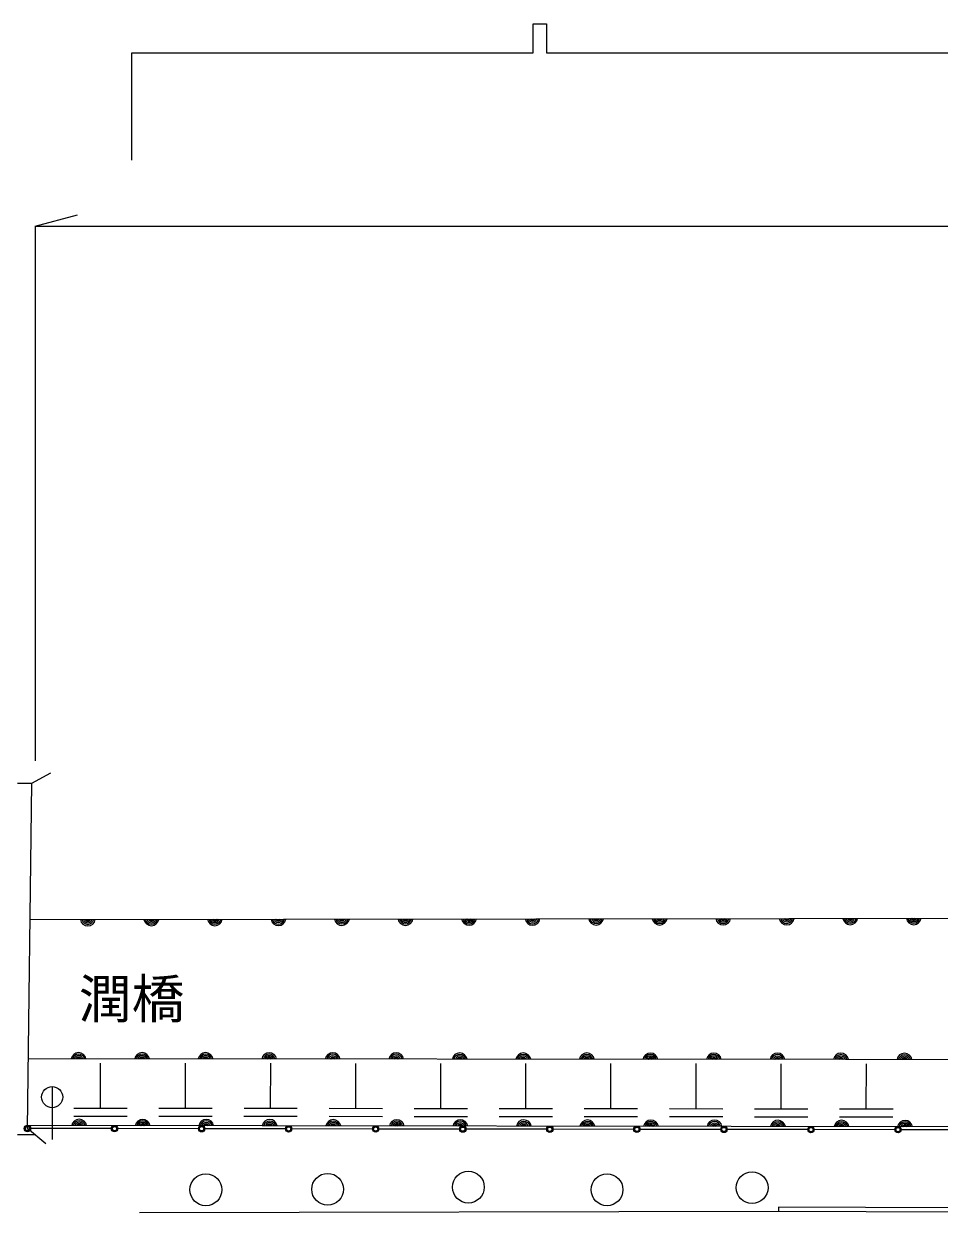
# Model space of a CAD drawing. Units: millimetres, scale not verified. Extents: x 40000 to 680000, y 20000 to 380000.
# Drawn here: x 391427 to 434646, y 283427 to 339765 of the extents above; entities that cross this region are included whole.
import ezdxf
from ezdxf.enums import TextEntityAlignment as Align

# ---------------------------------------------------------------- set-up
doc = ezdxf.new("R2010")
doc.units = ezdxf.units.MM
doc.header["$LTSCALE"] = 1000
for name, color, linetype, lineweight in [('M-BGD', 7, 'Continuous', 13), ('M-STR-HTXT', 7, 'Continuous', 13), ('M-STR-STRC', 7, 'Continuous', 13)]:
    doc.layers.add(name, color=color, linetype=linetype, lineweight=lineweight)
doc.layers.add('M-BMK-HTXT', color=7, linetype='Continuous')
doc.styles.add('ＭＳ ゴシック', font='')
doc.styles.get('ＭＳ ゴシック').set_extended_font_data('MS Gothic')

msp = doc.modelspace()

# ---------------------------------------------------------------- linework, layer by layer
at = {"layer": 'M-BGD'}
for p, q in [((391121, 303917), (391806, 303909)), ((395049, 288560), (395051, 290697)), ((399064, 288556), (399066, 290694)), ((403080, 288552), (403082, 290690)), ((407096, 288549), (407098, 290687)), ((411113, 288545), (411115, 290684)), ((415130, 288541), (415132, 290681)), ((419149, 288537), (419151, 290678)), ((423167, 288534), (423170, 290675)), ((427187, 288530), (427189, 290672)), ((431207, 288526), (431209, 290669)), ((396306, 288559), (393792, 288561)), ((400321, 288555), (397807, 288557)), ((404337, 288551), (401822, 288553)), ((408354, 288547), (405838, 288550)), ((412371, 288544), (409854, 288546)), ((416389, 288540), (413871, 288542)), ((420408, 288536), (417889, 288539)), ((424427, 288532), (421908, 288535)), ((428447, 288529), (425927, 288531)), ((432468, 288525), (429947, 288527)), ((396306, 288181), (393792, 288184)), ((400321, 288178), (397806, 288180)), ((404337, 288174), (401821, 288176)), ((408354, 288170), (405837, 288172)), ((412371, 288166), (409854, 288169)), ((416389, 288162), (413871, 288165)), ((420407, 288158), (417889, 288161)), ((424427, 288155), (421908, 288157)), ((428447, 288151), (425927, 288153)), ((432467, 288147), (429947, 288149)), ((391128, 287333), (391929, 287333)), ((498476, 287609), (391598, 287752)), ((395559, 287604), (391748, 287609)), ((399670, 287599), (395859, 287604)), ((403780, 287593), (399970, 287598)), ((407891, 287588), (404080, 287593)), ((412002, 287582), (408191, 287587)), ((416112, 287577), (412302, 287582)), ((420223, 287571), (416412, 287576)), ((424334, 287566), (420523, 287571)), ((428444, 287560), (424634, 287565)), ((432555, 287555), (428744, 287560)), ((436666, 287549), (432855, 287554)), ((396883, 283642), (427062, 283705))]:
    msp.add_line(p, q, dxfattribs=at)
for points in [[(396518, 333331), (396518, 338397), (415473, 338397), (415473, 339765), (416106, 339765), (416106, 338397), (451138, 338397), (451138, 339761), (451904, 339761), (451904, 338397), (476556, 338397), (476556, 332591)], [(392462, 286887), (391598, 287610), (391806, 303909), (392706, 304409)], [(391738, 297476), (511158, 297644), (512008, 297644)], [(508346, 290808), (507380, 290808), (391640, 290899)], [(498461, 283627), (484550, 283680), (484550, 283683), (427063, 283905), (427062, 283705), (476755, 283513), (484549, 283483), (484549, 283480), (498461, 283427)]]:
    msp.add_lwpolyline(points, dxfattribs=at)
for centre, radius in [((391598, 287610), 150), ((391598, 287610), 120), ((391598, 287610), 100), ((395709, 287604), 150), ((395709, 287604), 120), ((395709, 287604), 100), ((399820, 287599), 150), ((399820, 287599), 120), ((399820, 287599), 100), ((403930, 287593), 150), ((403930, 287593), 120), ((403930, 287593), 100), ((408041, 287588), 150), ((408041, 287588), 120), ((408041, 287588), 100), ((412152, 287582), 150), ((412152, 287582), 120), ((412152, 287582), 100), ((416262, 287577), 150), ((416262, 287577), 120), ((416262, 287577), 100), ((420373, 287571), 150), ((420373, 287571), 120), ((420373, 287571), 100), ((424484, 287566), 150), ((424484, 287566), 120), ((424484, 287566), 100), ((428594, 287560), 150), ((428594, 287560), 120), ((428594, 287560), 100), ((432705, 287555), 150), ((432705, 287555), 120), ((432705, 287555), 100), ((400020, 284718), 750), ((405769, 284743), 750), ((412417, 284843), 750), ((418966, 284718), 750), ((425815, 284818), 750)]:
    msp.add_circle(centre, radius, dxfattribs=at)
for centre, radius, start, end in [((394448, 297534), 354, 188.8779, 351.2831), ((394448, 297534), 283, 191.1019, 349.0591), ((394448, 297534), 212, 194.8483, 345.3127), ((394448, 297534), 142, 202.56, 337.601), ((394448, 297534), 100, 212.8777, 327.2833), ((397448, 297538), 354, 188.8779, 351.2831), ((397448, 297538), 283, 191.1019, 349.0591), ((397448, 297538), 212, 194.8483, 345.3127), ((397448, 297538), 142, 202.56, 337.601), ((397448, 297538), 100, 212.8777, 327.2833), ((400448, 297542), 354, 188.8779, 351.2831), ((400448, 297542), 283, 191.1019, 349.0591), ((400448, 297542), 212, 194.8483, 345.3127), ((400448, 297542), 142, 202.56, 337.601), ((400448, 297542), 100, 212.8777, 327.2833), ((403448, 297547), 354, 188.8779, 351.2831), ((403448, 297547), 283, 191.1019, 349.0591), ((403448, 297547), 212, 194.8483, 345.3127), ((403448, 297547), 142, 202.56, 337.601), ((403448, 297547), 100, 212.8777, 327.2833), ((406448, 297551), 354, 188.8779, 351.2831), ((406448, 297551), 283, 191.1019, 349.0591), ((406448, 297551), 212, 194.8483, 345.3127), ((406448, 297551), 142, 202.56, 337.601), ((406448, 297551), 100, 212.8777, 327.2833), ((409448, 297555), 354, 188.8779, 351.2831), ((409448, 297555), 283, 191.1019, 349.0591), ((409448, 297555), 212, 194.8483, 345.3127), ((409448, 297555), 142, 202.56, 337.601), ((409448, 297555), 100, 212.8777, 327.2833), ((412448, 297559), 354, 188.8779, 351.2831), ((412448, 297559), 283, 191.1019, 349.0591), ((412448, 297559), 212, 194.8483, 345.3127), ((412448, 297559), 142, 202.56, 337.601), ((412448, 297559), 100, 212.8777, 327.2833), ((415448, 297564), 354, 188.8779, 351.2831), ((415448, 297564), 283, 191.1019, 349.0591), ((415448, 297564), 212, 194.8483, 345.3127), ((415448, 297564), 142, 202.56, 337.601), ((415448, 297564), 100, 212.8777, 327.2833), ((418448, 297568), 354, 188.8779, 351.2831), ((418448, 297568), 283, 191.1019, 349.0591), ((418448, 297568), 212, 194.8483, 345.3127), ((418448, 297568), 142, 202.56, 337.601), ((418448, 297568), 100, 212.8777, 327.2833), ((421448, 297572), 354, 188.8779, 351.2831), ((421448, 297572), 283, 191.1019, 349.0591), ((421448, 297572), 212, 194.8483, 345.3127), ((421448, 297572), 142, 202.56, 337.601), ((421448, 297572), 100, 212.8777, 327.2833), ((424448, 297576), 354, 188.8779, 351.2831), ((424448, 297576), 283, 191.1019, 349.0591), ((424448, 297576), 212, 194.8483, 345.3127), ((424448, 297576), 142, 202.56, 337.601), ((424448, 297576), 100, 212.8777, 327.2833), ((427448, 297580), 354, 188.8779, 351.2831), ((427448, 297580), 283, 191.1019, 349.0591), ((427448, 297580), 212, 194.8483, 345.3127), ((427448, 297580), 142, 202.56, 337.601), ((427448, 297580), 100, 212.8777, 327.2833), ((430448, 297585), 354, 188.8779, 351.2831), ((430448, 297585), 283, 191.1019, 349.0591), ((430448, 297585), 212, 194.8483, 345.3127), ((430448, 297585), 142, 202.56, 337.601), ((430448, 297585), 100, 212.8777, 327.2833), ((433448, 297589), 354, 188.8779, 351.2831), ((433448, 297589), 283, 191.1019, 349.0591), ((433448, 297589), 212, 194.8483, 345.3127), ((433448, 297589), 142, 202.56, 337.601), ((433448, 297589), 100, 212.8777, 327.2833), ((394010, 290843), 354, 8.7523, 171.1574), ((394010, 290843), 283, 10.9763, 168.9334), ((394010, 290843), 212, 14.7226, 165.1871), ((394010, 290843), 142, 22.4343, 157.4753), ((394010, 290843), 100, 32.752, 147.1577), ((397010, 290841), 354, 8.7523, 171.1574), ((397010, 290841), 283, 10.9763, 168.9334), ((397010, 290841), 212, 14.7226, 165.1871), ((397010, 290841), 142, 22.4343, 157.4753), ((397010, 290841), 100, 32.752, 147.1577), ((400010, 290839), 354, 8.7523, 171.1574), ((400010, 290839), 283, 10.9763, 168.9334), ((400010, 290839), 212, 14.7226, 165.1871), ((400010, 290839), 142, 22.4343, 157.4753), ((400010, 290839), 100, 32.752, 147.1577), ((403010, 290836), 354, 8.7523, 171.1574), ((403010, 290836), 283, 10.9763, 168.9334), ((403010, 290836), 212, 14.7226, 165.1871), ((403010, 290836), 142, 22.4343, 157.4753), ((403010, 290836), 100, 32.752, 147.1577), ((406010, 290834), 354, 8.7523, 171.1574), ((406010, 290834), 283, 10.9763, 168.9334), ((406010, 290834), 212, 14.7226, 165.1871), ((406010, 290834), 142, 22.4343, 157.4753), ((406010, 290834), 100, 32.752, 147.1577), ((409010, 290832), 354, 8.7523, 171.1574), ((409010, 290832), 283, 10.9763, 168.9334), ((409010, 290832), 212, 14.7226, 165.1871), ((409010, 290832), 142, 22.4343, 157.4753), ((409010, 290832), 100, 32.752, 147.1577), ((412010, 290829), 354, 8.7523, 171.1574), ((412010, 290829), 283, 10.9763, 168.9334), ((412010, 290829), 212, 14.7226, 165.1871), ((412010, 290829), 142, 22.4343, 157.4753), ((412010, 290829), 100, 32.752, 147.1577), ((415010, 290827), 354, 8.7523, 171.1574), ((415010, 290827), 283, 10.9763, 168.9334), ((415010, 290827), 212, 14.7226, 165.1871), ((415010, 290827), 142, 22.4343, 157.4753), ((415010, 290827), 100, 32.752, 147.1577), ((418010, 290824), 354, 8.7523, 171.1574), ((418010, 290824), 283, 10.9763, 168.9334), ((418010, 290824), 212, 14.7226, 165.1871), ((418010, 290824), 142, 22.4343, 157.4753), ((418010, 290824), 100, 32.752, 147.1577), ((421010, 290822), 354, 8.7523, 171.1574), ((421010, 290822), 283, 10.9763, 168.9334), ((421010, 290822), 212, 14.7226, 165.1871), ((421010, 290822), 142, 22.4343, 157.4753), ((421010, 290822), 100, 32.752, 147.1577), ((424010, 290820), 354, 8.7523, 171.1574), ((424010, 290820), 283, 10.9763, 168.9334), ((424010, 290820), 212, 14.7226, 165.1871), ((424010, 290820), 142, 22.4343, 157.4753), ((424010, 290820), 100, 32.752, 147.1577), ((427010, 290817), 354, 8.7523, 171.1574), ((427010, 290817), 283, 10.9763, 168.9334), ((427010, 290817), 212, 14.7226, 165.1871), ((427010, 290817), 142, 22.4343, 157.4753), ((427010, 290817), 100, 32.752, 147.1577), ((430010, 290815), 354, 8.7523, 171.1574), ((430010, 290815), 283, 10.9763, 168.9334), ((430010, 290815), 212, 14.7226, 165.1871), ((430010, 290815), 142, 22.4343, 157.4753), ((430010, 290815), 100, 32.752, 147.1577), ((433010, 290813), 354, 8.7523, 171.1574), ((433010, 290813), 283, 10.9763, 168.9334), ((433010, 290813), 212, 14.7226, 165.1871), ((433010, 290813), 142, 22.4343, 157.4753), ((433010, 290813), 100, 32.752, 147.1577), ((394037, 287695), 354, 8.7206, 171.1258), ((394037, 287695), 283, 10.9446, 168.9017), ((394037, 287695), 212, 14.6909, 165.1554), ((397037, 287690), 354, 8.7206, 171.1258), ((397037, 287690), 283, 10.9446, 168.9017), ((397037, 287690), 212, 14.6909, 165.1554), ((400037, 287686), 354, 8.7206, 171.1258), ((400037, 287686), 283, 10.9446, 168.9017), ((400037, 287686), 212, 14.6909, 165.1554), ((403037, 287682), 354, 8.7206, 171.1258), ((403037, 287682), 283, 10.9446, 168.9017), ((403037, 287682), 212, 14.6909, 165.1554), ((406037, 287678), 354, 8.7206, 171.1258), ((406037, 287678), 283, 10.9446, 168.9017), ((406037, 287678), 212, 14.6909, 165.1554), ((409037, 287674), 354, 8.7206, 171.1258), ((409037, 287674), 283, 10.9446, 168.9017), ((412037, 287670), 354, 8.7206, 171.1258), ((412037, 287670), 283, 10.9446, 168.9017), ((415037, 287666), 354, 8.7206, 171.1258), ((415037, 287666), 283, 10.9446, 168.9017), ((418037, 287662), 354, 8.7206, 171.1258), ((418037, 287662), 283, 10.9446, 168.9017), ((421037, 287658), 354, 8.7206, 171.1258), ((421037, 287658), 283, 10.9446, 168.9017), ((424037, 287654), 354, 8.7206, 171.1258), ((424037, 287654), 283, 10.9446, 168.9017), ((427037, 287650), 354, 8.7206, 171.1258), ((427037, 287650), 283, 10.9446, 168.9017), ((430037, 287646), 354, 8.7206, 171.1258), ((430037, 287646), 283, 10.9446, 168.9017), ((433037, 287642), 354, 8.7206, 171.1258), ((433037, 287642), 283, 10.9446, 168.9017), ((394037, 287695), 142, 22.4027, 157.4437), ((394037, 287695), 100, 32.7203, 147.126), ((397037, 287690), 142, 22.4027, 157.4437), ((397037, 287690), 100, 32.7203, 147.126), ((400037, 287686), 142, 22.4027, 157.4437), ((400037, 287686), 100, 32.7203, 147.126), ((403037, 287682), 142, 22.4027, 157.4437), ((403037, 287682), 100, 32.7203, 147.126), ((406037, 287678), 142, 22.4027, 157.4437), ((406037, 287678), 100, 32.7203, 147.126), ((409037, 287674), 212, 14.6909, 165.1554), ((409037, 287674), 142, 22.4027, 157.4437), ((409037, 287674), 100, 32.7203, 147.126), ((412037, 287670), 212, 14.6909, 165.1554), ((412037, 287670), 142, 22.4027, 157.4437), ((412037, 287670), 100, 32.7203, 147.126), ((415037, 287666), 212, 14.6909, 165.1554), ((415037, 287666), 142, 22.4027, 157.4437), ((415037, 287666), 100, 32.7203, 147.126), ((418037, 287662), 212, 14.6909, 165.1554), ((418037, 287662), 142, 22.4027, 157.4437), ((418037, 287662), 100, 32.7203, 147.126), ((421037, 287658), 212, 14.6909, 165.1554), ((421037, 287658), 142, 22.4027, 157.4437), ((421037, 287658), 100, 32.7203, 147.126), ((424037, 287654), 212, 14.6909, 165.1554), ((424037, 287654), 142, 22.4027, 157.4437), ((424037, 287654), 100, 32.7203, 147.126), ((427037, 287650), 212, 14.6909, 165.1554), ((427037, 287650), 142, 22.4027, 157.4437), ((427037, 287650), 100, 32.7203, 147.126), ((430037, 287646), 212, 14.6909, 165.1554), ((430037, 287646), 142, 22.4027, 157.4437), ((430037, 287646), 100, 32.7203, 147.126), ((433037, 287642), 212, 14.6909, 165.1554), ((433037, 287642), 142, 22.4027, 157.4437), ((433037, 287642), 100, 32.7203, 147.126)]:
    msp.add_arc(centre, radius, start, end, dxfattribs=at)
at = {"layer": 'M-STR-HTXT'}
for q in [(393959, 330748), (506772, 330212), (391959, 304977)]:
    msp.add_line((391959, 330212), q, dxfattribs=at)
at = {"layer": 'M-STR-STRC'}
msp.add_line((392764, 289593), (392764, 287093), dxfattribs=at)
msp.add_circle((392764, 289093), 500, dxfattribs=at)

# ---------------------------------------------------------------- texts
at = {"layer": 'M-BMK-HTXT', "style": 'ＭＳ ゴシック'}
msp.add_text('潤橋', height=1833, dxfattribs=at).set_placement((396517, 292268), align=Align.BOTTOM_CENTER)

doc.saveas('drawing.dxf')
